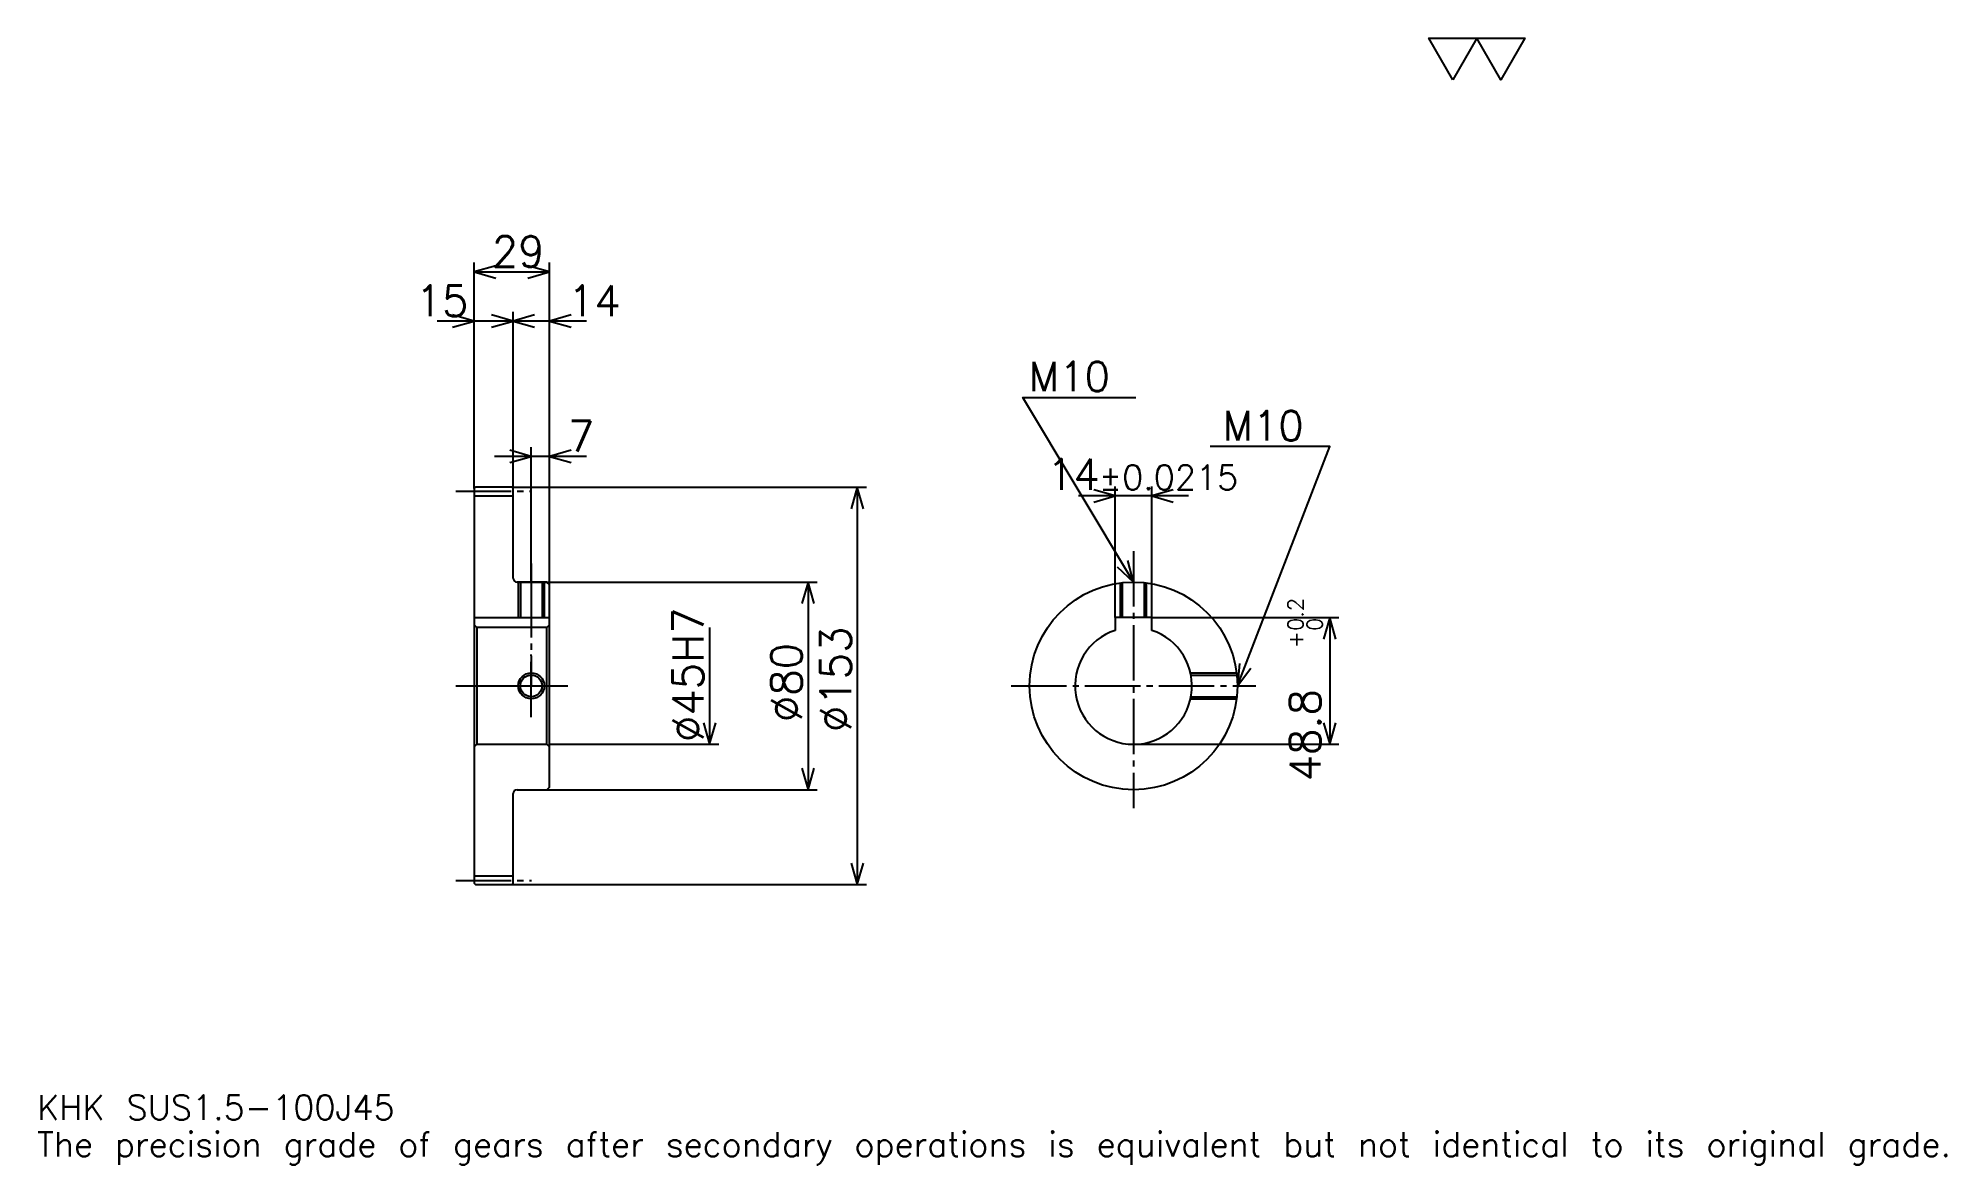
# Model space of a CAD drawing. Extents: x 24 to 759, y 9 to 443.
import ezdxf

# ---------------------------------------------------------------- set-up
doc = ezdxf.new("R2010")
doc.units = 0
doc.linetypes.add('DASHDOT', pattern=[28.434782, 21.326087, -2.369565, 2.369565, -2.369565])
doc.layers.get('0').update_dxf_attribs({"linetype": 'CONTINUOUS'})
doc.layers.add('DASHDOT', color=6, linetype='DASHDOT')
doc.styles.add('KANJI', font='TXT', dxfattribs={"bigfont": 'BIGFONT'})

msp = doc.modelspace()

# ---------------------------------------------------------------- linework, layer by layer
at = {"color": 5}
for p, q in [((191.934784, 269.619568), (191.934784, 356.108704)), ((220.934784, 269.619568), (220.934784, 356.108704)), ((191.934784, 352.554352), (220.934784, 352.554352)), ((221.152176, 333.597839), (177.717392, 333.597839)), ((235.152176, 333.597839), (192.717392, 333.597839)), ((206.934784, 269.619568), (206.934784, 337.152161)), ((235.152176, 281.467407), (199.717392, 281.467407)), ((213.934784, 269.619568), (213.934784, 285.021729)), ((191.934784, 269.119568), (191.934784, 269.619568)), ((206.434784, 269.619568), (220.934784, 269.619568)), ((206.934784, 269.119568), (206.934784, 269.619568)), ((213.934784, 233.119568), (213.934784, 269.619568)), ((213.934784, 233.119568), (213.934784, 269.619568)), ((220.934784, 269.619568), (342.967407, 269.619568)), ((220.934784, 232.119568), (220.934784, 269.619568)), ((339.413055, 269.619568), (339.413055, 116.619568)), ((466.978241, 266.293488), (424.543457, 266.293488)), ((438.760864, 219.419571), (438.760864, 269.847839)), ((452.760864, 219.419571), (452.760864, 269.847839)), ((208.434784, 233.119568), (220.934784, 233.119568)), ((220.934784, 233.119568), (324.010864, 233.119568)), ((320.456512, 233.119568), (320.456512, 153.119568)), ((282.543488, 215.619568), (282.543488, 170.619568)), ((452.760864, 219.419571), (524.858704, 219.419571)), ((521.304321, 219.419571), (521.304321, 170.619568)), ((220.934784, 170.619568), (286.097839, 170.619568)), ((445.760864, 170.619568), (524.858704, 170.619568)), ((208.434784, 153.119568), (220.934784, 153.119568)), ((220.934784, 153.119568), (324.010864, 153.119568)), ((206.434784, 116.619568), (220.934784, 116.619568)), ((220.934784, 116.619568), (342.967407, 116.619568))]:
    msp.add_line(p, q, dxfattribs=at)
at = {"color": 4}
for p, q in [((191.934784, 266.244568), (206.934784, 266.244568)), ((191.934784, 219.419571), (220.934784, 219.419571)), ((192.934784, 215.619568), (192.934784, 170.619568)), ((219.934784, 215.619568), (220.934784, 216.619568)), ((219.934784, 170.619568), (220.934784, 169.619568)), ((191.934784, 119.994568), (206.934784, 119.994568))]:
    msp.add_line(p, q, dxfattribs=at)
at = {"color": 7}
msp.add_lwpolyline([(568.695679, 426.521729), (559.454346, 442.539978), (596.419617, 442.539978), (587.178284, 426.521729), (577.937012, 442.539978), (568.695679, 426.521729)], dxfattribs=at)
at = {"color": 5}
for points in [[(200.228256, 354.92392), (191.934784, 352.554352), (200.228256, 350.184784)], [(212.641312, 350.184784), (220.934784, 352.554352), (212.641312, 354.92392)], [(183.641312, 331.228271), (191.934784, 333.597839), (183.641312, 335.967407)], [(198.641312, 331.228271), (206.934784, 333.597839), (198.641312, 335.967407)], [(215.228256, 335.967407), (206.934784, 333.597839), (215.228256, 331.228271)], [(229.228271, 335.967407), (220.934784, 333.597839), (229.228271, 331.228271)], [(445.760864, 233.119568), (403.108704, 304.206543), (446.708679, 304.206543)], [(205.641312, 279.097839), (213.934784, 281.467407), (205.641312, 283.836975)], [(229.228271, 283.836975), (220.934784, 281.467407), (229.228271, 279.097839)], [(485.760864, 193.119568), (521.304321, 285.25), (475.334778, 285.25)], [(341.782623, 261.32608), (339.413055, 269.619568), (337.043488, 261.32608)], [(430.467407, 263.92392), (438.760864, 266.293488), (430.467407, 268.663055)], [(461.054352, 268.663055), (452.760864, 266.293488), (461.054352, 263.92392)], [(439.462036, 239.012039), (445.760864, 233.119568), (443.525787, 241.450302)], [(322.82608, 224.826096), (320.456512, 233.119568), (318.086945, 224.826096)], [(523.67395, 211.126083), (521.304321, 219.419571), (518.934814, 211.126083)], [(486.535248, 201.710083), (485.760864, 193.119568), (490.956757, 200.004288)], [(280.17392, 178.91304), (282.543488, 170.619568), (284.913055, 178.91304)], [(518.934814, 178.91304), (521.304321, 170.619568), (523.67395, 178.91304)], [(318.086945, 161.41304), (320.456512, 153.119568), (322.82608, 161.41304)], [(337.043488, 124.913048), (339.413055, 116.619568), (341.782623, 124.913048)]]:
    msp.add_lwpolyline(points, dxfattribs=at)
at = {"color": 4}
for points in [[(206.934784, 234.619568), (206.934784, 269.119568), (206.434784, 269.619568), (192.434784, 269.619568), (191.934784, 269.119568), (191.934784, 169.619568)], [(208.434784, 153.119568), (219.934784, 153.119568), (220.934784, 154.119568), (220.934784, 232.119568), (219.934784, 233.119568), (208.434784, 233.119568)], [(208.934784, 233.119568), (208.934784, 219.419571)], [(209.744781, 233.119568), (209.744781, 219.419571)], [(218.124786, 233.119568), (218.124786, 219.419571)], [(218.934784, 233.119568), (218.934784, 219.419571)], [(440.760864, 219.419571), (440.760864, 232.805832)], [(441.570862, 219.419571), (441.570862, 232.899506)], [(449.950867, 219.419571), (449.950867, 232.899506)], [(450.760864, 219.419571), (450.760864, 232.805832)], [(191.934784, 169.619568), (192.934784, 170.619568), (219.934784, 170.619568), (219.934784, 215.619568), (192.934784, 215.619568), (191.934784, 216.619568)], [(452.760864, 214.502975), (452.760864, 219.419571), (438.760864, 219.419571), (438.760864, 214.502975)], [(467.698273, 198.119568), (485.447144, 198.119568)], [(467.867279, 197.30957), (485.540802, 197.30957)], [(467.698273, 188.119568), (485.447144, 188.119568)], [(467.867279, 188.929565), (485.540802, 188.929565)], [(191.934784, 169.619568), (191.934784, 117.119568), (192.434784, 116.619568), (206.434784, 116.619568), (206.934784, 117.119568), (206.934784, 151.619568)]]:
    msp.add_lwpolyline(points, dxfattribs=at)
for centre, radius in [((445.760864, 193.119568), 40), ((213.934784, 193.119568), 4.19)]:
    msp.add_circle(centre, radius, dxfattribs=at)
at = {"color": 7}
msp.add_circle((213.934784, 193.119568), 5, dxfattribs=at)
at = {"color": 4}
for centre, radius, start, end in [((208.434784, 234.619568), 1.5, 180, 270), ((445.760864, 193.119568), 22.5, 108.12620381, 71.87379619), ((208.434784, 151.619568), 1.5, 90, 180)]:
    msp.add_arc(centre, radius, start, end, dxfattribs=at)
at = {"layer": 'DASHDOT', "color": 7}
for p, q in [((184.826096, 268.119568), (214.043488, 268.119568)), ((445.760864, 244.967392), (445.760864, 146.010864)), ((213.934784, 233.119568), (213.934784, 193.119568)), ((184.826096, 193.119568), (228.043488, 193.119568)), ((398.652161, 193.119568), (492.869568, 193.119568)), ((184.826096, 118.119568), (214.043488, 118.119568))]:
    msp.add_line(p, q, dxfattribs=at)
for points in [[(213.934784, 240.228271), (213.934784, 212.310867)], [(213.934784, 181.010864), (213.934784, 205.228271)], [(201.82608, 193.119568), (226.043488, 193.119568)]]:
    msp.add_lwpolyline(points, dxfattribs=at)

# ---------------------------------------------------------------- texts
at = {"color": 7, "style": 'KANJI'}
for s, height, p in [('29', 11.847826, (198.733704, 354.450012)), ('15', 11.847826, (169.42392, 335.493469)), ('14', 11.847826, (228.043488, 335.493469)), ('M10', 11.373913, (405.478271, 306.57608)), ('7', 11.847826, (228.043488, 283.363037)), ('M10', 11.373913, (480.073914, 287.619568)), ('14', 11.847826, (412.418732, 268.663055)), ('%%p0.0215', 9.478261, (432.440125, 268.663055)), ('KHK SUS1.5-100J45', 9.478261, (23.695652, 26.065218)), ('The precision grade of gears after secondary operations is equivalent but not identical to its original grade.', 9.478261, (23.695652, 11.847826))]:
    msp.add_text(s, height=height, dxfattribs=at).set_placement(p)
for s, height, p in [('%%c45H7', 11.847826, (280.17392, 171.497284)), ('0.2', 5.923913, (511.115234, 214.274033)), ('%%c153', 11.847826, (337.043488, 175.347839)), ('+', 5.923913, (511.115234, 207.639252)), ('0', 5.923913, (518.460876, 214.274033)), ('%%c80', 11.847826, (318.086945, 179.198364)), ('48.8', 11.847826, (517.75, 156.357178))]:
    msp.add_text(s, height=height, rotation=90, dxfattribs=at).set_placement(p)

doc.saveas('drawing.dxf')
